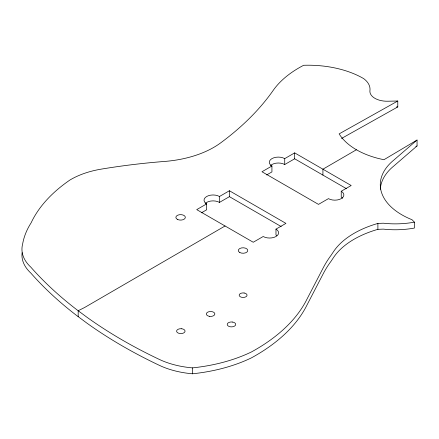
<?xml version="1.0" encoding="UTF-8"?>
<svg xmlns="http://www.w3.org/2000/svg" width="439" height="439" viewBox="0 0 439 439"><rect width="100%" height="100%" fill="white"/><g stroke="black" fill="none" stroke-linecap="round" stroke-linejoin="round"><path stroke-width="0.66" d="M380.317 189.269A73.829 42.627 0 0 1 393.86 165.969L417.05 145.935L417.05 140.03L393.86 160.059A73.829 42.627 0 0 0 412.023 219.719L414.405 222.156L414.405 228.06A63.167 36.47 0 0 1 383.357 229.12L377.891 229.339A90.911 52.488 0 0 0 333.514 257.55L331.176 261.073A202.867 117.125 0 0 0 323.488 273.245L306.899 305.198A202.741 117.054 0 0 1 251.399 357.878A126.514 73.039 0 0 1 192.512 373.787A67.699 39.087 0 0 1 159.346 365.336A499.505 288.385 0 0 1 86.779 323.038L76.227 315.186A499.505 288.385 0 0 1 30.807 273.042A58.65 33.863 0 0 1 22.104 252.677M417.05 140.03L383.916 159.73L378.835 158.578A72.879 42.078 0 0 1 356.413 149.759A74.449 42.984 0 0 1 339.144 133.879L397.778 101.008L397.778 106.918L341.537 138.444M415.887 146.626L417.05 145.935M225.064 225.986L84.628 307.492L78.186 310.735L78.186 316.645M356.413 149.759L322.923 169.196L322.923 175.101M271.928 166.008L261.979 171.753L318.494 204.382L328.443 198.637A9.049 5.224 0 0 0 341.235 198.637A9.049 5.224 0 0 0 341.235 191.25L351.184 185.51L294.668 152.882L284.719 158.622A9.049 5.224 0 0 0 271.928 158.622A9.049 5.224 0 0 0 271.928 166.008L271.928 171.918L266.66 174.958M206.67 203.883L196.721 209.622L253.237 242.251L263.186 236.511A9.049 5.224 0 0 0 275.977 236.511A9.049 5.224 0 0 0 275.977 229.125L285.926 223.38L229.41 190.751L219.462 196.496A9.049 5.224 0 0 0 206.67 196.496A9.049 5.224 0 0 0 206.67 203.883L206.67 209.787L201.402 212.827M270.49 165.613A9.049 5.224 0 0 1 284.719 164.532L294.668 158.786L346.475 188.699M205.232 203.482A9.049 5.224 0 0 1 219.462 202.401L229.41 196.661L281.218 226.568M397.778 101.008L388.136 101.217A17.17 9.916 0 0 1 369.934 90.577A30 17.319 0 0 0 363.679 78.619A78.082 45.08 0 0 0 303.651 65.285A117.707 67.957 0 0 0 273.212 90.368A375.811 216.976 0 0 1 220.603 142.916A85.682 49.47 0 0 1 164.587 161.442A442.133 255.262 0 0 0 101.266 169.125A70.635 40.783 0 0 0 69.949 180.012A193.116 111.495 0 0 0 31.131 222.809A148.464 85.715 0 0 0 22.619 244.122A58.65 33.863 0 0 0 30.807 267.131A499.505 288.385 0 0 0 76.227 309.275L86.779 317.128A499.505 288.385 0 0 0 159.346 359.426A67.699 39.087 0 0 0 192.512 367.877A126.514 73.039 0 0 0 251.399 351.968A202.741 117.054 0 0 0 306.899 299.288L323.488 267.335A202.867 117.125 0 0 1 331.176 255.163L333.514 251.64A90.911 52.488 0 0 1 377.891 223.429L383.357 223.21A63.167 36.47 0 0 0 414.405 222.156M396.494 106.946L397.778 106.918M377.891 223.429L377.891 229.339M341.235 191.25L341.235 197.16A9.049 5.224 0 0 1 342.672 198.241M294.668 152.882L294.668 158.786M284.719 158.622L284.719 164.532M275.977 229.125L275.977 235.03A9.049 5.224 0 0 1 276.762 235.545M229.41 190.751L229.41 196.661M219.462 196.496L219.462 202.401M192.512 367.877L192.512 373.787M209.65 316.332L209.491 316.327A4.236 2.447 0 0 1 206.495 314.598L206.352 313.967A4.236 2.447 0 0 1 210.588 311.52L211.686 311.602A4.236 2.447 0 0 1 214.682 313.331L214.825 313.967A4.236 2.447 0 0 1 210.588 316.409L209.65 316.332M181.757 328.784L180.83 328.718A4.209 2.431 0 0 0 176.621 331.149L176.763 331.774A4.209 2.431 0 0 0 181.378 333.558A4.209 2.431 0 0 0 185.038 331.149L184.896 330.518A4.209 2.431 0 0 0 181.922 328.8L181.757 328.784M244.128 293.005L243.118 292.928A3.913 2.261 0 0 0 239.233 294.893A3.913 2.261 0 0 0 242.103 297.368L243.118 297.444A3.913 2.261 0 0 0 246.998 295.48A3.913 2.261 0 0 0 244.128 293.005M232.56 322.056L231.463 321.974A4.231 2.442 0 0 0 227.232 324.416L227.375 325.052A4.231 2.442 0 0 0 230.365 326.781L231.463 326.863A4.231 2.442 0 0 0 235.694 324.416L235.551 323.784A4.231 2.442 0 0 0 232.56 322.056M177.389 219.385A4.747 2.738 0 0 0 185.236 217.963A4.747 2.738 0 0 0 179.183 214.753A4.747 2.738 0 0 0 177.389 219.385M239.826 252.529A4.747 2.738 0 0 0 247.673 251.113A4.747 2.738 0 0 0 241.62 247.898A4.747 2.738 0 0 0 239.826 252.529"/></g></svg>
